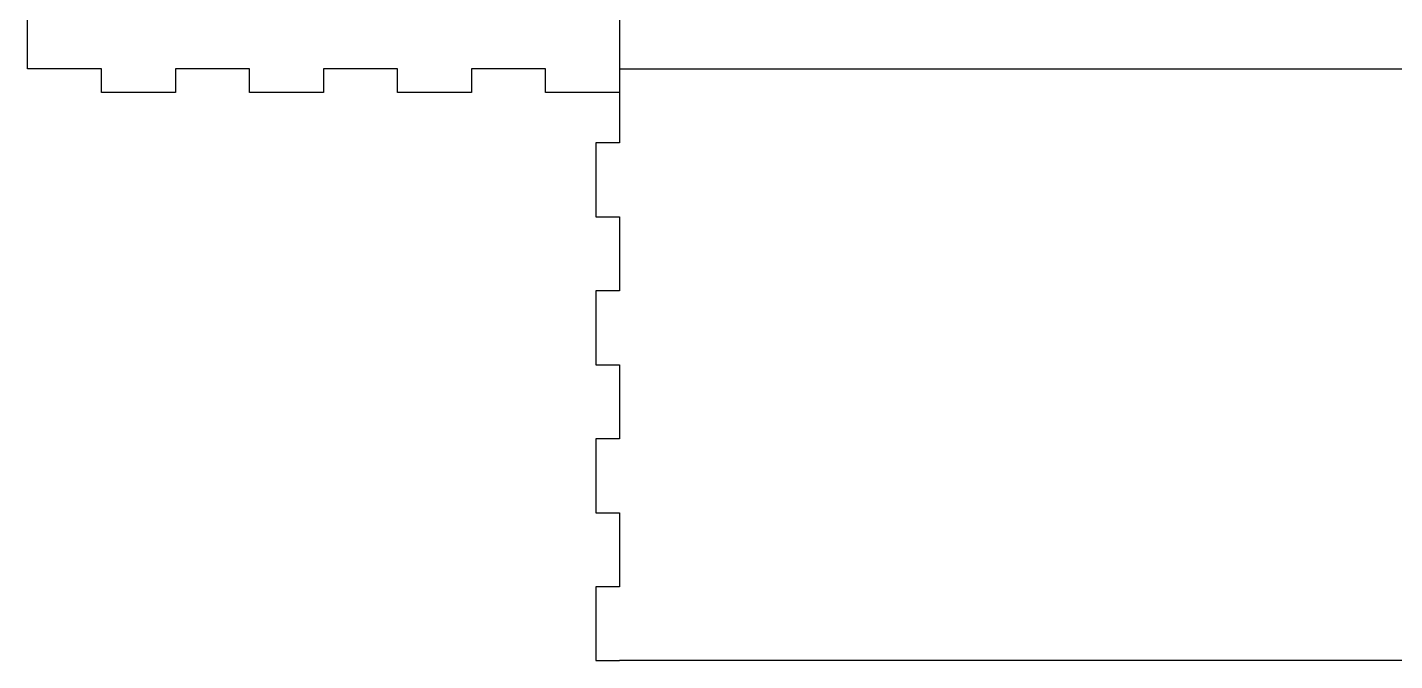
# Model space of a CAD drawing. Header units: millimetres. Extents: x -21 to 529, y -98 to 352.
# Drawn here: x -21 to 325.4, y -98 to 62.5 of the extents above; entities that cross this region are included whole.
import ezdxf

# ---------------------------------------------------------------- set-up
doc = ezdxf.new("R2010")
doc.units = ezdxf.units.MM
doc.header["$MEASUREMENT"] = 0
doc.layers.get('0').update_dxf_attribs({"lineweight": 0})

msp = doc.modelspace()

# ---------------------------------------------------------------- linework, layer by layer
at = {"color": 18, "lineweight": 25, "true_color": 0x000000}
for p, q in [((-21, 52), (-21, 202)), ((-21, 52), (-21, 52)), ((-2.25, 52), (-21, 52)), ((-2.25, 46), (-2.25, 52)), ((16.5, 52), (16.5, 46)), ((35.25, 52), (16.5, 52)), ((35.25, 46), (35.25, 52)), ((72.75, 52), (54, 52)), ((54, 52), (54, 46)), ((72.75, 46), (72.75, 52)), ((110.25, 52), (91.5, 52)), ((91.5, 52), (91.5, 46)), ((110.25, 46), (110.25, 52)), ((129, 52), (129, 52)), ((129, 52), (129, 52)), ((129, 52), (129, 52)), ((129, 52), (129, 33.25)), ((254, 52), (254, 52)), ((16.5, 46), (-2.25, 46)), ((54, 46), (35.25, 46)), ((91.5, 46), (72.75, 46)), ((129, 46), (110.25, 46)), ((129, 33.25), (123, 33.25)), ((123, 33.25), (123, 14.5)), ((123, 14.5), (129, 14.5)), ((129, 14.5), (129, -4.25)), ((129, -4.25), (123, -4.25)), ((123, -4.25), (123, -23)), ((123, -23), (129, -23)), ((129, -23), (129, -41.75)), ((123, -41.75), (123, -60.5)), ((129, -41.75), (123, -41.75)), ((123, -60.5), (129, -60.5)), ((129, -60.5), (129, -79.25)), ((129, -79.25), (123, -79.25)), ((123, -79.25), (123, -98)), ((123, -98), (129, -98)), ((129, -98), (129, -98)), ((129, -98), (129, -98)), ((129, -98), (129, -98)), ((379, -98), (129, -98))]:
    msp.add_line(p, q, dxfattribs=at)
msp.add_lwpolyline([(129, 52), (379, 52), (379, 202), (129, 202)], close=True, dxfattribs=at)

doc.saveas('drawing.dxf')
